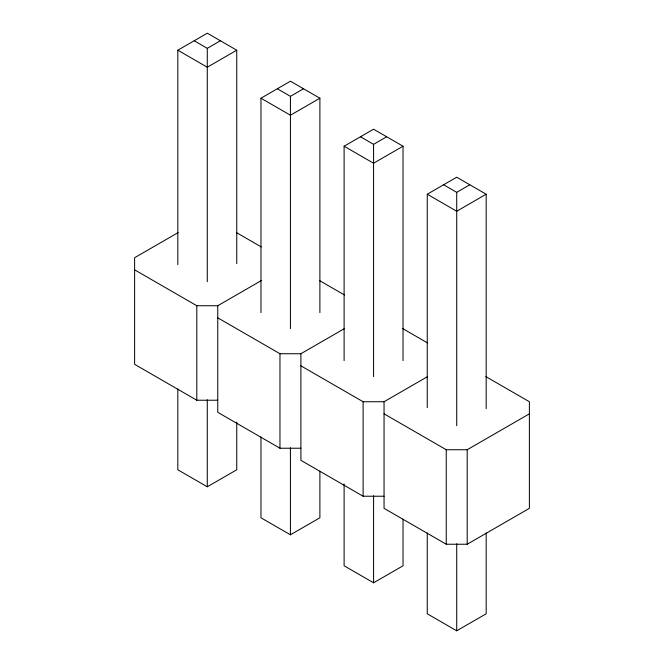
<?xml version="1.0" encoding="UTF-8"?>
<svg xmlns="http://www.w3.org/2000/svg" width="664" height="664" viewBox="0 0 664 664"><rect width="100%" height="100%" fill="white"/><g stroke="black" fill="none" stroke-linecap="round" stroke-linejoin="round"><path stroke-width="1" d="M177.819 264.654L177.819 50.207L207.284 33.2L236.741 50.207L236.741 263.616M194.187 40.761L207.284 48.323L220.373 40.761M236.741 50.207L207.284 67.222L177.819 50.207M260.969 312.661L260.969 98.214L290.425 81.207L319.89 98.214L319.89 312.661M277.336 88.76L290.425 96.321L303.523 88.76M319.89 98.214L290.425 115.221L260.969 98.214M178.143 232.591L134.609 257.723L134.609 364.32L196.81 400.226L217.759 400.226M344.11 360.66L344.11 146.221L373.575 129.206L403.031 146.221L403.031 360.66M360.477 136.767L373.575 144.329L386.664 136.767M403.031 146.221L373.575 163.228L344.11 146.221M134.609 269.825L196.81 305.731L217.759 305.731L261.292 280.598M427.259 407.63L427.259 194.22L456.716 177.213L486.181 194.22L486.181 408.667M443.627 184.775L456.716 192.328L469.813 184.775M486.181 194.22L456.716 211.235L427.259 194.22M217.759 317.824L279.959 353.729L300.9 353.738L344.442 328.597M177.819 388.971L177.819 469.78L207.284 486.787L236.741 469.78L236.741 422.121M300.9 365.831L363.108 401.737L384.049 401.737L427.583 376.604M260.969 436.978L260.969 517.779L290.425 534.794L319.89 517.779L319.89 471.166M384.049 413.83L446.249 449.736L467.19 449.744L529.391 413.83M344.11 483.948L344.11 565.786L373.575 582.793L403.031 565.786L403.031 519.165M384.049 401.737L384.049 508.334L446.249 544.239L467.19 544.239L529.391 508.334L529.391 401.737L485.857 376.604M427.259 532.984L427.259 613.793L456.716 630.8L486.181 613.793L486.181 532.984M217.759 305.731L217.759 412.319L279.959 448.225L300.9 448.233M300.9 353.738L300.9 460.326L363.108 496.232L384.049 496.232M236.417 232.591L261.292 246.95M319.558 280.598L344.442 294.957M402.708 328.597L427.583 342.964M467.19 449.744L467.19 544.239M456.716 192.328L456.716 425.674M456.716 543.774L456.716 630.8M446.249 449.736L446.249 544.239M373.575 144.329L373.575 376.637M373.575 495.776L373.575 582.793M363.108 401.737L363.108 496.232M290.425 96.321L290.425 328.63M290.425 447.768L290.425 534.794M279.959 353.729L279.959 448.225M207.284 48.323L207.284 281.669M207.284 399.769L207.284 486.787M196.81 305.731L196.81 400.226"/></g></svg>
